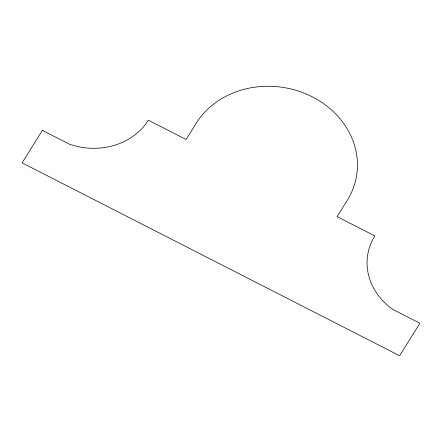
<?xml version="1.0" encoding="UTF-8"?>
<svg xmlns="http://www.w3.org/2000/svg" width="442" height="442" viewBox="0 0 442 442"><rect width="100%" height="100%" fill="white"/><g stroke="black" fill="none" stroke-linecap="round" stroke-linejoin="round"><path stroke-width="0.66" d="M42.393 130.368L22.1 162.86L399.607 355.744L419.9 323.251L392.827 309.417A65.189 57.073 9.3 0 1 374.838 235.934L337.086 216.646L347.23 200.403A85.98 75.273 9.3 0 0 312.312 96.842A85.98 75.273 9.3 0 0 196.226 123.246L186.082 139.495L148.33 120.207A65.189 57.073 9.3 0 1 69.46 144.197L42.393 130.368"/></g></svg>
